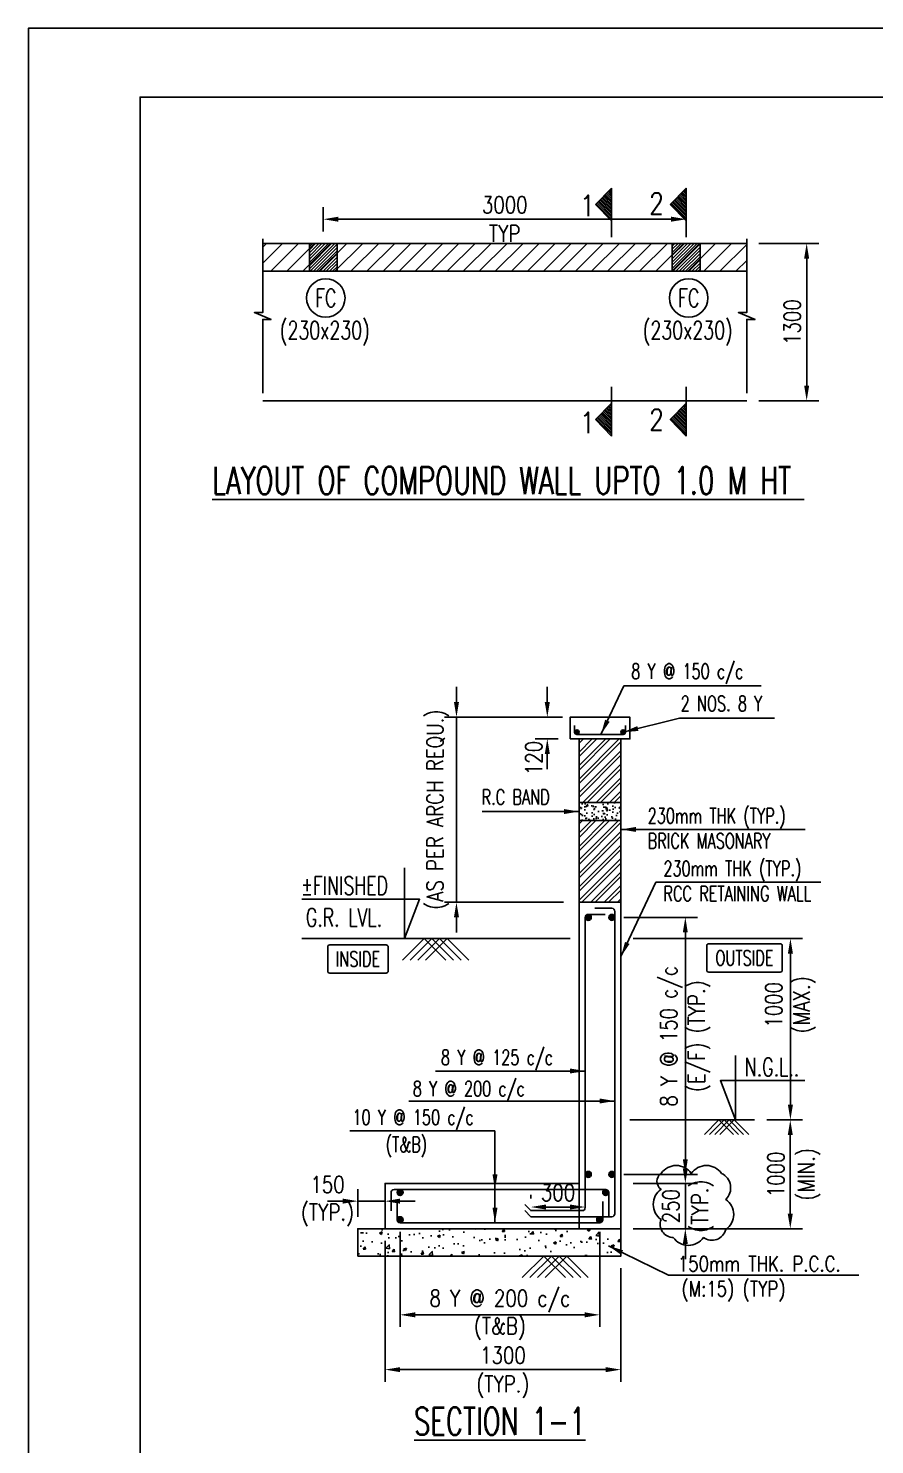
# Model space of a CAD drawing. Extents: x 345615 to 1272425, y -526289 to -156124.
# Drawn here: x 1142652 to 1156644, y -289699 to -266277 of the extents above; entities that cross this region are included whole.
import ezdxf
from ezdxf.enums import TextEntityAlignment as Align
from ezdxf.lldxf.tags import DXFTag

# ---------------------------------------------------------------- set-up
doc = ezdxf.new("R2010")
doc.units = 0
doc.header["$LTSCALE"] = 500
doc.header["$MEASUREMENT"] = 0
doc.header["$PDMODE"] = 35
doc.header["$PDSIZE"] = -15
doc.layers.get('DEFPOINTS').update_dxf_attribs({"color": 4})
for name, color, linetype in [('NO. BEAM', 3, 'Continuous'), ('S- PILE CAP', 4, 'Continuous'), ('S-BRECK LINE', 8, 'Continuous'), ('S-COLUMN', 1, 'Continuous'), ('S-COLUMN CIRCLE', 9, 'Continuous'), ('S-COLUMN HATCH', 8, 'Continuous'), ('S-COLUMN NO', 2, 'Continuous'), ('S-CONCRET LINE', 4, 'Continuous'), ('S-DIM-1', 5, 'Continuous'), ('S-FOOTING', 4, 'Continuous'), ('S-HATCH', 253, 'Continuous'), ('S-LEVEL SECTION', 3, 'Continuous'), ('S-PCC', 9, 'Continuous'), ('S-REINFORCEMENT', 6, 'Continuous'), ('S-RETAINING WALL', 6, 'Continuous'), ('S-RETAINING WALL HATCH', 8, 'Continuous'), ('S-SECTION MARK', 1, 'Continuous'), ('S-TEXT-1', 4, 'Continuous'), ('S-TITIL', 6, 'Continuous'), ('s_TITILE', 9, 'Continuous'), ('TITLE', 4, 'Continuous')]:
    doc.layers.add(name, color=color, linetype=linetype)
doc.styles.add('ROMANS', font='simplex.shx', dxfattribs={"width": 0.8, "height": 275, "bigfont": 'bigfont.shx'})
tags = doc.linetypes.add('HIDDEN', pattern=[0.375, 0.25, -0.125]).pattern_tags.tags
tags[6:7] = [DXFTag(74, 4), DXFTag(75, 0), DXFTag(340, '0'), DXFTag(46, 1.0), DXFTag(50, 0.0), DXFTag(44, 0.0), DXFTag(45, 0.0)]
tags[4:5] = [DXFTag(74, 4), DXFTag(75, 0), DXFTag(340, '0'), DXFTag(46, 1.0), DXFTag(50, 0.0), DXFTag(44, 0.0), DXFTag(45, 0.0)]
doc.dimstyles.new('dim100', dxfattribs={"dimtxt": 250, "dimasz": 250, "dimexe": 200, "dimexo": 200, "dimgap": 100, "dimtad": 1, "dimdec": 0, "dimzin": 0, "dimdsep": 46, "dimtxsty": 'ROMANS', "dimcen": 0, "dimclrd": 5, "dimclre": 5, "dimclrt": 4, "dimadec": 0, "dimazin": 0, "dimtfac": 1, "dimtdec": 0, "dimtix": 1, "dimtofl": 0, "dimtmove": 2, "dimatfit": 3, "dimfxl": 0, "dimtolj": 1, "dimtzin": 0, "dimlwd": -1, "dimlwe": -1, "dimarcsym": 0})
doc.dimstyles.new('dim33.33', dxfattribs={"dimtxt": 250, "dimasz": 250, "dimexe": 200, "dimexo": 200, "dimgap": 100, "dimtad": 1, "dimdec": 0, "dimlfac": 0.333331, "dimzin": 0, "dimdsep": 46, "dimtxsty": 'ROMANS', "dimcen": 0, "dimclrd": 5, "dimclre": 5, "dimclrt": 4, "dimadec": 0, "dimazin": 0, "dimtfac": 1, "dimtdec": 0, "dimtix": 1, "dimtofl": 0, "dimtmove": 2, "dimatfit": 3, "dimfxl": 0, "dimtolj": 1, "dimtzin": 0, "dimlwd": -1, "dimlwe": -1, "dimarcsym": 0})
doc.dimstyles.new('dim50', dxfattribs={"dimtxt": 250, "dimasz": 250, "dimexe": 200, "dimexo": 200, "dimgap": 100, "dimtad": 1, "dimdec": 0, "dimlfac": 0.5, "dimzin": 0, "dimdsep": 46, "dimtxsty": 'ROMANS', "dimcen": 0, "dimclrd": 5, "dimclre": 5, "dimclrt": 4, "dimadec": 0, "dimazin": 0, "dimtfac": 1, "dimtdec": 0, "dimtix": 1, "dimtofl": 0, "dimtmove": 2, "dimatfit": 3, "dimfxl": 0, "dimtolj": 1, "dimtzin": 0, "dimlwd": -1, "dimlwe": -1, "dimarcsym": 0})

# ---------------------------------------------------------------- blocks, each defined once
blk = doc.blocks.new('*D516')
at = {"layer": 'DEFPOINTS', "color": 0}
for p in [(1152299, -280979, 0), (1153514, -280979), (1152299, -285229, 0)]:
    blk.add_point(p, dxfattribs=at)
at = {"layer": 'S-DIM-1', "color": 5}
for p, q in [((1152499, -280979), (1153714, -280979)), ((1152499, -285229), (1153714, -285229))]:
    blk.add_line(p, q, dxfattribs=at)
at = {"layer": 'S-DIM-1', "color": 5, "lineweight": -3}
blk.add_line((1153514, -284979), (1153514, -281229), dxfattribs=at)
at = {"layer": 'S-DIM-1', "color": 5}
for points in [[(1153472, -281229), (1153555, -281229), (1153514, -280979)], [(1153472, -284979), (1153555, -284979), (1153514, -285229)]]:
    blk.add_solid(points, dxfattribs=at)
at = {"layer": 'S-DIM-1', "color": 4, "insert": (1153514, -282945), "char_height": 275, "attachment_point": 5, "rotation": 90, "style": 'ROMANS'}
blk.add_mtext('\\A1;8 Y @ 150 c/c\\P(E/F) (TYP.)', dxfattribs=at)
blk = doc.blocks.new('*D517')
at = {"layer": 'DEFPOINTS', "color": 0}
for p in [(1152449, -285379), (1152449, -286129), (1153514, -286129)]:
    blk.add_point(p, dxfattribs=at)
at = {"layer": 'S-DIM-1', "color": 5, "lineweight": -3}
for p, q in [((1153514, -285129), (1153514, -284879)), ((1153514, -285379), (1153514, -286129)), ((1153514, -286379), (1153514, -286629))]:
    blk.add_line(p, q, dxfattribs=at)
at = {"layer": 'S-DIM-1', "color": 5}
for p, q in [((1152649, -285379), (1153714, -285379)), ((1152649, -286129), (1153714, -286129))]:
    blk.add_line(p, q, dxfattribs=at)
for points in [[(1153472, -285129), (1153555, -285129), (1153514, -285379)], [(1153472, -286379), (1153555, -286379), (1153514, -286129)]]:
    blk.add_solid(points, dxfattribs=at)
at = {"layer": 'S-DIM-1', "color": 4, "char_height": 275, "rotation": 90, "style": 'ROMANS'}
for s, insert, attachment_point in [('\\A1;250', (1153414, -285754), 8), ('\\A1;(TYP.)', (1153614, -285754), 2)]:
    blk.add_mtext(s, dxfattribs=dict(at, insert=insert, attachment_point=attachment_point))
blk = doc.blocks.new('*D518')
at = {"layer": 'DEFPOINTS', "color": 0}
for p in [(1148799, -285979, -31), (1152099, -285979, -19), (1152099, -287552)]:
    blk.add_point(p, dxfattribs=at)
at = {"layer": 'S-DIM-1', "color": 5}
for p, q in [((1148799, -286179), (1148799, -287752)), ((1152099, -286179), (1152099, -287752)), ((1149049, -287552), (1151849, -287552))]:
    blk.add_line(p, q, dxfattribs=at)
for points in [[(1149049, -287510), (1149049, -287594), (1148799, -287552)], [(1151849, -287510), (1151849, -287594), (1152099, -287552)]]:
    blk.add_solid(points, dxfattribs=at)
at = {"layer": 'S-DIM-1', "color": 4, "insert": (1150449, -287552), "char_height": 275, "attachment_point": 5, "style": 'ROMANS'}
blk.add_mtext('\\A1;8 Y @ 200 c/c\\P(T&B)', dxfattribs=at)
blk = doc.blocks.new('*D519')
at = {"layer": 'DEFPOINTS', "color": 0}
for p in [(1148549, -286129, -31), (1152449, -286579, -19), (1152449, -288458)]:
    blk.add_point(p, dxfattribs=at)
at = {"layer": 'S-DIM-1', "color": 5}
for p, q in [((1148549, -286329), (1148549, -288658)), ((1152449, -286779), (1152449, -288658)), ((1148799, -288458), (1152199, -288458))]:
    blk.add_line(p, q, dxfattribs=at)
for points in [[(1148799, -288417), (1148799, -288500), (1148549, -288458)], [(1152199, -288417), (1152199, -288500), (1152449, -288458)]]:
    blk.add_solid(points, dxfattribs=at)
at = {"layer": 'S-DIM-1', "color": 4, "char_height": 275, "style": 'ROMANS'}
for s, insert, attachment_point in [('\\A1;1300', (1150499, -288358), 8), ('\\A1;(TYP.)', (1150499, -288558), 2)]:
    blk.add_mtext(s, dxfattribs=dict(at, insert=insert, attachment_point=attachment_point))
blk = doc.blocks.new('*D520')
at = {"layer": 'DEFPOINTS', "color": 0}
for p in [(1154659, -284329), (1152449, -286129), (1155249, -286129)]:
    blk.add_point(p, dxfattribs=at)
at = {"layer": 'S-DIM-1', "color": 5}
for p, q in [((1154859, -284329), (1155449, -284329)), ((1152649, -286129), (1155449, -286129))]:
    blk.add_line(p, q, dxfattribs=at)
at = {"layer": 'S-DIM-1', "color": 5, "lineweight": -3}
blk.add_line((1155249, -284579), (1155249, -285879), dxfattribs=at)
at = {"layer": 'S-DIM-1', "color": 5}
for points in [[(1155207, -284579), (1155290, -284579), (1155249, -284329)], [(1155207, -285879), (1155290, -285879), (1155249, -286129)]]:
    blk.add_solid(points, dxfattribs=at)
at = {"layer": 'S-DIM-1', "color": 4, "char_height": 275, "attachment_point": 5, "rotation": 90, "style": 'ROMANS'}
for s, insert in [('\\A1;1000', (1155011, -285229)), ('\\A1;(MIN.)', (1155558, -285229))]:
    blk.add_mtext(s, dxfattribs=dict(at, insert=insert))
blk = doc.blocks.new('*D521')
at = {"layer": 'DEFPOINTS', "color": 0}
for p in [(1152449, -281329), (1155251, -281329), (1154659, -284329)]:
    blk.add_point(p, dxfattribs=at)
at = {"layer": 'S-DIM-1', "color": 5}
for p, q in [((1152649, -281329), (1155451, -281329)), ((1154859, -284329), (1155451, -284329))]:
    blk.add_line(p, q, dxfattribs=at)
at = {"layer": 'S-DIM-1', "color": 5, "lineweight": -3}
blk.add_line((1155251, -284079), (1155251, -281579), dxfattribs=at)
at = {"layer": 'S-DIM-1', "color": 5}
for points in [[(1155210, -281579), (1155293, -281579), (1155251, -281329)], [(1155210, -284079), (1155293, -284079), (1155251, -284329)]]:
    blk.add_solid(points, dxfattribs=at)
at = {"layer": 'S-DIM-1', "color": 4, "insert": (1155251, -282425), "char_height": 275, "attachment_point": 5, "rotation": 90, "style": 'ROMANS'}
blk.add_mtext('\\A1;1000\\P(MAX.)', dxfattribs=at)
blk = doc.blocks.new('*D522')
at = {"layer": 'DEFPOINTS', "color": 0}
for p in [(1151684, -277669), (1149730, -280729), (1151699, -280729)]:
    blk.add_point(p, dxfattribs=at)
at = {"layer": 'S-DIM-1', "color": 5, "lineweight": -3}
for p, q in [((1149730, -277419), (1149730, -277169)), ((1149730, -277669), (1149730, -280729)), ((1149730, -280979), (1149730, -281229))]:
    blk.add_line(p, q, dxfattribs=at)
at = {"layer": 'S-DIM-1', "color": 5}
for p, q in [((1151484, -277669), (1149530, -277669)), ((1151499, -280729), (1149530, -280729))]:
    blk.add_line(p, q, dxfattribs=at)
for points in [[(1149689, -277419), (1149772, -277419), (1149730, -277669)], [(1149689, -280979), (1149772, -280979), (1149730, -280729)]]:
    blk.add_solid(points, dxfattribs=at)
at = {"layer": 'S-DIM-1', "color": 4, "insert": (1149421, -279199), "char_height": 275, "attachment_point": 5, "rotation": 90, "style": 'ROMANS'}
blk.add_mtext('\\A1;(AS PER ARCH REQU.)', dxfattribs=at)
blk = doc.blocks.new('*D523')
at = {"layer": 'DEFPOINTS', "color": 0}
for p in [(1148099, -285672), (1148099, -286129), (1148549, -286129)]:
    blk.add_point(p, dxfattribs=at)
at = {"layer": 'S-DIM-1', "color": 5}
for p, q in [((1148099, -285929), (1148099, -285472)), ((1148549, -285929), (1148549, -285472))]:
    blk.add_line(p, q, dxfattribs=at)
at = {"layer": 'S-DIM-1', "color": 5, "lineweight": -3}
for p, q in [((1147849, -285672), (1147599, -285672)), ((1148549, -285672), (1148099, -285672)), ((1148799, -285672), (1149049, -285672))]:
    blk.add_line(p, q, dxfattribs=at)
at = {"layer": 'S-DIM-1', "color": 5}
for points in [[(1147849, -285630), (1147849, -285714), (1148099, -285672)], [(1148799, -285630), (1148799, -285714), (1148549, -285672)]]:
    blk.add_solid(points, dxfattribs=at)
at = {"layer": 'S-DIM-1', "color": 4, "insert": (1147599, -285672), "char_height": 275, "attachment_point": 5, "style": 'ROMANS'}
blk.add_mtext('\\A1;150\\P(TYP.)', dxfattribs=at)
blk = doc.blocks.new('*D524')
at = {"layer": 'DEFPOINTS', "color": 0}
for p in [(1151609, -277669), (1151232, -278029), (1151609, -278029)]:
    blk.add_point(p, dxfattribs=at)
at = {"layer": 'S-DIM-1', "color": 5}
for p, q in [((1151232, -277419), (1151232, -277169)), ((1151409, -277669), (1151032, -277669)), ((1151409, -278029), (1151032, -278029)), ((1151232, -278279), (1151232, -278529))]:
    blk.add_line(p, q, dxfattribs=at)
for points in [[(1151190, -277419), (1151274, -277419), (1151232, -277669)], [(1151190, -278279), (1151274, -278279), (1151232, -278029)]]:
    blk.add_solid(points, dxfattribs=at)
at = {"layer": 'S-DIM-1', "color": 4, "insert": (1151007, -278344), "char_height": 275, "attachment_point": 5, "rotation": 90, "style": 'ROMANS'}
blk.add_mtext('\\A1;120', dxfattribs=at)
blk = doc.blocks.new('*D535')
at = {"color": 5}
for p, q in [((1150959, -285629), (1150959, -285569)), ((1151859, -285629), (1151859, -285569)), ((1151209, -285769), (1151609, -285769))]:
    blk.add_line(p, q, dxfattribs=at)
for points in [[(1151209, -285728), (1151209, -285811), (1150959, -285769)], [(1151609, -285728), (1151609, -285811), (1151859, -285769)]]:
    blk.add_solid(points, dxfattribs=at)
at = {"layer": 'DEFPOINTS', "color": 0}
for p in [(1150959, -285829), (1151859, -285769), (1151859, -285829)]:
    blk.add_point(p, dxfattribs=at)
at = {"color": 4, "insert": (1151409, -285532), "char_height": 275, "attachment_point": 5, "style": 'ROMANS'}
blk.add_mtext('\\A1;300', dxfattribs=at)
blk = doc.blocks.new('A$C3C2A062F')
at = {"layer": 'S-COLUMN HATCH'}
h = blk.add_hatch(dxfattribs=at)
h.set_pattern_fill('ANSI31', color=256, scale=150, style=0)
h.set_pattern_definition([(45, (-56668.66, -124038.072), (-13.2582521, 13.2582521), [])])
h.paths.add_polyline_path([(115, -115), (-115, -115), (-115, 115), (115, 115)])
at = {"layer": 'S-COLUMN'}
for p, q in [((-115, -115), (-115, 115)), ((-115, 115), (115, 115)), ((115, 115), (115, -115)), ((115, -115), (-115, -115))]:
    blk.add_line(p, q, dxfattribs=at)
blk = doc.blocks.new('*U406')
at = {"layer": 'S-SECTION MARK', "ltscale": 5}
h = blk.add_hatch(dxfattribs=at)
h.set_pattern_fill('ANSI31', color=256, scale=172.406964, angle=-90, style=0)
h.set_pattern_definition([(45, (-328597.685, -32610.178), (15.2387667, -15.2387667), [])])
h.paths.add_polyline_path([(267, 2343), (0, 2615), (0, 2072)])
h = blk.add_hatch(dxfattribs=at)
h.set_pattern_fill('ANSI31', color=256, scale=172.406964, angle=-90, style=0)
h.set_pattern_definition([(45, (-1838.978, -75811.127), (15.2387667, -15.2387667), [])])
h.paths.add_polyline_path([(267, -1214), (0, -1486), (0, -942)])
at = {"layer": 'S-SECTION MARK'}
for p, q in [((0, 1802), (0, 2615)), ((0, 2615), (267, 2343)), ((0, 2072), (267, 2343)), ((0, -673), (0, -1486)), ((0, -942), (267, -1214)), ((0, -1486), (267, -1214))]:
    blk.add_line(p, q, dxfattribs=at)
blk = doc.blocks.new('*D614')
at = {"layer": 'DEFPOINTS', "color": 0, "ltscale": 0.3}
for p in [(1153529, -269434), (1147529, -269835), (1153529, -269835)]:
    blk.add_point(p, dxfattribs=at)
at = {"layer": 'S-DIM-1', "color": 5, "ltscale": 0.3}
for p, q in [((1147529, -269635), (1147529, -269234)), ((1153529, -269635), (1153529, -269234)), ((1147779, -269434), (1153279, -269434))]:
    blk.add_line(p, q, dxfattribs=at)
for points in [[(1147779, -269392), (1147779, -269475), (1147529, -269434)], [(1153279, -269392), (1153279, -269475), (1153529, -269434)]]:
    blk.add_solid(points, dxfattribs=at)
at = {"layer": 'S-DIM-1', "color": 4, "lineweight": 0, "ltscale": 0.3, "char_height": 275, "attachment_point": 5, "style": 'ROMANS'}
for s, insert in [('\\A1;3000', (1150529, -269196)), ('\\A1;TYP', (1150529, -269671))]:
    blk.add_mtext(s, dxfattribs=dict(at, insert=insert))
blk = doc.blocks.new('*U394')
at = {"layer": 'S-BRECK LINE'}
blk.add_lwpolyline([(-2550, 0), (-113, 0), (-113, -275), (113, 275), (113, 0), (2550, 0)], dxfattribs=at)
blk = doc.blocks.new('*D615')
at = {"layer": 'DEFPOINTS', "color": 0, "ltscale": 0.3}
for p in [(1154529, -269835), (1155520, -269835), (1154529, -272435)]:
    blk.add_point(p, dxfattribs=at)
at = {"layer": 'S-DIM-1', "color": 5, "ltscale": 0.3}
for p, q in [((1154729, -269835), (1155720, -269835)), ((1155520, -272185), (1155520, -270085)), ((1154729, -272435), (1155720, -272435))]:
    blk.add_line(p, q, dxfattribs=at)
for points in [[(1155478, -270085), (1155561, -270085), (1155520, -269835)], [(1155478, -272185), (1155561, -272185), (1155520, -272435)]]:
    blk.add_solid(points, dxfattribs=at)
at = {"layer": 'S-DIM-1', "color": 4, "lineweight": 0, "ltscale": 0.3, "insert": (1155282, -271135), "char_height": 275, "attachment_point": 5, "rotation": 90, "style": 'ROMANS'}
blk.add_mtext('\\A1;1300', dxfattribs=at)
blk = doc.blocks.new('zw$155A')
at = {"layer": 's_TITILE', "color": 7}
blk.add_lwpolyline([(0, 0), (88000, 0), (88000, 58000), (0, 58000)], close=True, dxfattribs=at)
at = {"layer": 's_TITILE', "color": 1}
blk.add_lwpolyline([(1300, 800), (78500, 800), (78500, 57200), (1300, 57200)], close=True, dxfattribs=at)

msp = doc.modelspace()

# ---------------------------------------------------------------- hatches: boundary and pattern name
at = {"layer": 'S-HATCH'}
h = msp.add_hatch(dxfattribs=at)
h.set_pattern_fill('ANSI32', color=256, scale=420, style=0)
h.set_pattern_definition([(45, (-7539438.4, 120074.32), (-111.369318, 111.369318), []), (45, (-7539364.15, 120074.32), (-111.369318, 111.369318), [])])
h.paths.add_polyline_path([(1151758.897, -279079.294), (1152448.897, -279079.294), (1152448.897, -278029.294), (1151758.897, -278029.294)])
h.paths.add_polyline_path([(1152448.897, -279379.294), (1151758.897, -279379.294), (1151758.897, -280729.294), (1152448.897, -280729.294)])
at = {"layer": 'S-PCC', "linetype": 'ByBlock'}
h = msp.add_hatch(dxfattribs=at)
h.set_pattern_fill('AR-CONC,_O', color=256, scale=30)
h.set_pattern_definition([(50, (-17171642.56, 1130760.64), (215.1780548, -18.8256405), [22.5, -247.5]), (355, (-17171642.56, 1130760.64), (-41.6254, 225.65764), [18, -198]), (100.4514445, (-17171624.63, 1130759.07), (173.552654, 206.8319973), [19.1220576, -210.3426336]), (46.1842, (-17171642.56, 1130820.64), (320.1723992, -49.6557842), [33.75, -371.25]), (96.6356355, (-17171615.88, 1130816.5), (280.3985837, 292.23558), [28.6831026, -315.514128]), (351.184164, (-17171642.56, 1130820.64), (280.3985835, 292.23558), [27, -297.0000003]), (21, (-17171612.56, 1130805.64), (179.0721156, -120.7856672), [22.5, -247.5]), (326, (-17171612.56, 1130805.64), (72.9945996, 217.5450135), [18, -198]), (71.4514447, (-17171597.64, 1130795.57), (252.066713, 96.7593458), [19.122057, -210.3426336]), (37.5, (-17171642.56, 1130760.64), (3.6479566, 99.86815615), [0, -195.6, 0, -201, 0, -198.75]), (7.5, (-17171642.56, 1130760.64), (78.92086123, 118.32351356), [0, -114.6, 0, -191.1, 0, -75.75]), (327.5, (-17171709.46, 1130760.64), (160.14673085, -6.76646152), [0, -75, 0, -234, 0, -310.5]), (317.5, (-17171739.46, 1130760.64), (174.9558508, 30.0314947), [0, -97.5, 0, -155.4, 0, -220.5])])
h.paths.add_polyline_path([(1152448.897, -279079.294), (1151758.897, -279079.294), (1151758.897, -279379.294), (1152448.897, -279379.294)])
h = msp.add_hatch(dxfattribs=at)
h.set_pattern_fill('AR-CONC,_O', color=256, scale=66.666667)
h.set_pattern_definition([(50, (-15952158.53, 125197.88), (478.173455, -41.834757), [50, -550]), (355, (-15952158.53, 125197.9), (-92.500889, 501.461422), [40, -440]), (100.4514445, (-15952118.7, 125194.4), (385.672564, 459.626661), [42.493461, -467.428075]), (46.1842, (-15952158.53, 125331.2), (711.49422, -110.346187), [75, -825]), (96.6356355, (-15952099.24, 125322), (623.107964, 649.4124), [63.740228, -701.142507]), (351.184164, (-15952158.5, 125331.2), (623.107963, 649.4124), [60, -660]), (21, (-15952091.86, 125297.88), (397.938035, -268.412594), [50, -550]), (326, (-15952091.86, 125297.9), (162.210221, 483.433363), [40, -440]), (71.4514447, (-15952058.7, 125275.5), (560.148251, 215.020769), [42.49346, -467.428075]), (37.5, (-15952158.53, 125197.88), (8.1065702, 221.9292359), [0, -434.6666667, 0, -446.6666667, 0, -441.6666667]), (7.5, (-15952158.53, 125197.88), (175.3796916, 262.9411413), [0, -254.6666667, 0, -424.6666667, 0, -168.3333333]), (327.5, (-15952307.2, 125197.88), (355.8816241, -15.0365812), [0, -166.6666667, 0, -520, 0, -690]), (317.5, (-15952373.86, 125197.88), (388.7907796, 66.736655), [0, -216.6666667, 0, -345.3333333, 0, -490])])
h.paths.add_polyline_path([(1148098.897, -286579.391), (1148098.897, -286129.391), (1152448.897, -286129.294), (1152448.897, -286579.294)])
at = {"layer": 'S-RETAINING WALL HATCH'}
h = msp.add_hatch(dxfattribs=at)
h.set_pattern_fill('ANSI31', color=256, scale=1500, style=0)
h.set_pattern_definition([(45, (1038341.8, -520211.7), (-132.58252, 132.58252), [])])
h.paths.add_polyline_path([(1154528.572, -269835.45), (1154528.572, -270295.45), (1146528.572, -270295.45), (1146528.572, -269835.45)])

# ---------------------------------------------------------------- linework, layer by layer
at = {"color": 4, "ltscale": 0.25}
msp.add_line((1154528.572, -272435.45), (1146528.572, -272435.45), dxfattribs=at)
at = {"color": 1}
msp.add_lwpolyline([(1153112.875, -285212.753, -0.52056705), (1153612.875, -285212.753, -0.52056705), (1154112.875, -285212.753, -0.52056705), (1154183.23, -285642.398, -0.52056705), (1154183.23, -286142.398, -0.52056705), (1153814.69, -286273.858, -0.52056705), (1153314.69, -286273.858, -0.52056705), (1153112.875, -285975.673, -0.52056705), (1153112.875, -285475.673, -0.52056705)], format="xyb", close=True, dxfattribs=at)
at = {"layer": 'NO. BEAM', "color": 7, "elevation": 38.834}
for points in [[(1148568.851, -281434.411), (1147635.518, -281434.411, 0.414213562), (1147602.185, -281467.744), (1147602.185, -281867.744, 0.414213562), (1147635.518, -281901.078), (1148568.851, -281901.078, 0.414213562), (1148602.185, -281867.744), (1148602.185, -281467.744, 0.414213562)], [(1155083.74, -281416.471), (1153900.406, -281416.471, 0.414213562), (1153867.073, -281449.804), (1153867.073, -281849.804, 0.414213562), (1153900.406, -281883.137), (1155083.74, -281883.137, 0.414213562), (1155117.073, -281849.804), (1155117.073, -281449.804, 0.414213562)]]:
    msp.add_lwpolyline(points, format="xyb", close=True, dxfattribs=at)
at = {"layer": 'S- PILE CAP', "color": 8, "linetype": 'HIDDEN', "ltscale": 1500}
msp.add_line((1151758.897, -286129.294), (1151758.897, -285379.294), dxfattribs=at)
at = {"layer": 'S-COLUMN', "color": 4}
msp.add_line((1151758.897, -280690.291), (1151758.897, -278029.294), dxfattribs=at)
for points in [[(1151758.897, -280729.294), (1151758.897, -278029.294)], [(1152448.897, -278029.294), (1152448.897, -280729.294)]]:
    msp.add_lwpolyline(points, dxfattribs=at)
at = {"layer": 'S-COLUMN CIRCLE'}
for centre in [(1147569.865, -270736.312), (1153569.865, -270736.312)]:
    msp.add_circle(centre, 317.825, dxfattribs=at)
at = {"layer": 'S-CONCRET LINE'}
msp.add_lwpolyline([(1151608.897, -278029.294), (1151608.897, -277669.294), (1152598.897, -277669.294), (1152598.897, -278029.294)], close=True, dxfattribs=at)
at = {"layer": 'S-FOOTING'}
msp.add_lwpolyline([(1151758.897, -285379.294), (1148548.897, -285379.391), (1148548.897, -286129.391), (1152448.897, -286129.294)], dxfattribs=at)
at = {"layer": 'S-LEVEL SECTION'}
for p, q in [((1147173.154, -281329.294), (1151608.897, -281329.294)), ((1152598.897, -284329.294), (1154658.598, -284329.294))]:
    msp.add_line(p, q, dxfattribs=at)
for points in [[(1148870.244, -280158.895), (1148870.244, -281329.294), (1149120.244, -280679.294), (1147173.895, -280679.294)], [(1154343.656, -283262.956), (1154343.656, -284329.294), (1154093.656, -283679.294), (1155487.386, -283679.294)]]:
    msp.add_lwpolyline(points, dxfattribs=at)
at = {"layer": 'S-PCC'}
for points in [[(1152448.897, -279079.294), (1151758.897, -279079.294), (1151758.897, -279379.294), (1152448.897, -279379.294)], [(1148098.897, -286579.391), (1148098.897, -286129.391), (1152448.897, -286129.294), (1152448.897, -286579.294)]]:
    msp.add_lwpolyline(points, close=True, dxfattribs=at)
for points in [[(1148839.972, -281687.267), (1149197.944, -281329.294), (1149555.917, -281687.267)], [(1148966.534, -281687.267), (1149324.507, -281329.294), (1149682.48, -281687.267)], [(1149093.097, -281687.267), (1149451.069, -281329.294), (1149809.042, -281687.267)], [(1149219.659, -281687.267), (1149577.632, -281329.294), (1149935.605, -281687.267)], [(1154308.579, -284567.943), (1154069.931, -284329.294), (1153831.282, -284567.943)], [(1154392.954, -284567.943), (1154154.306, -284329.294), (1153915.657, -284567.943)], [(1154477.329, -284567.943), (1154238.681, -284329.294), (1154000.032, -284567.943)], [(1154561.704, -284567.943), (1154323.056, -284329.294), (1154084.407, -284567.943)], [(1151530.661, -286937.301), (1151172.689, -286579.328), (1150814.716, -286937.301)], [(1151657.224, -286937.301), (1151299.251, -286579.328), (1150941.278, -286937.301)], [(1151783.786, -286937.301), (1151425.814, -286579.328), (1151067.841, -286937.301)], [(1151910.349, -286937.301), (1151552.376, -286579.328), (1151194.403, -286937.301)]]:
    msp.add_lwpolyline(points, dxfattribs=at)
at = {"layer": 'S-REINFORCEMENT', "color": 5}
msp.add_lwpolyline([(1152523.897, -277804.294), (1152523.897, -277916.794, -0.414213562), (1152486.397, -277954.294), (1151721.397, -277954.294, -0.414213562), (1151683.897, -277916.794), (1151683.897, -277804.294)], format="xyb", dxfattribs=at)
at = {"layer": 'S-REINFORCEMENT', "color": 5, "const_width": 37.5}
for points in [[(1151702.647, -277916.794, 1), (1151740.147, -277916.794, 1)], [(1152505.147, -277916.794, -1), (1152467.647, -277916.794, -1)]]:
    msp.add_lwpolyline(points, format="xyb", close=True, dxfattribs=at)
at = {"layer": 'S-REINFORCEMENT', "color": 5, "ltscale": 10}
for points in [[(1150858.897, -285829.294), (1150958.897, -285929.294), (1152298.897, -285929.294, 0.414213562), (1152348.897, -285879.294), (1152348.897, -280879.294, 0.414213562), (1152298.897, -280829.294), (1152018.897, -280829.294)], [(1150858.897, -285729.294), (1150958.897, -285829.294), (1151808.897, -285829.294, 0.414213562), (1151858.897, -285779.294), (1151858.897, -280979.294, -0.414213562), (1151908.897, -280929.294), (1152188.897, -280929.294)], [(1152248.897, -285929.294), (1152248.897, -285529.294, 0.414213562), (1152198.897, -285479.294), (1148698.897, -285479.391, 0.414213562), (1148648.897, -285529.391), (1148648.897, -285829.391)], [(1148748.897, -285679.391), (1148748.897, -285979.391, 0.414213562), (1148798.896, -286029.391), (1152098.897, -286029.294, 0.414213562), (1152148.897, -285979.294), (1152148.897, -285679.294)]]:
    msp.add_lwpolyline(points, format="xyb", dxfattribs=at)
at = {"layer": 'S-REINFORCEMENT', "color": 5, "ltscale": 10, "const_width": 50}
for points in [[(1151883.897, -280979.294, 1), (1151933.897, -280979.294, 1)], [(1152173.897, -285529.294, -1), (1152223.897, -285529.294, -1)], [(1152123.897, -285979.294, -1), (1152073.897, -285979.294, -1)]]:
    msp.add_lwpolyline(points, format="xyb", close=True, dxfattribs=at)
for points, elevation in [([(1152273.897, -280979.294, 1), (1152323.897, -280979.294, 1)], 0), ([(1151883.897, -285229.293, 1), (1151933.897, -285229.293, 1)], 0), ([(1152273.897, -285229.293, 1), (1152323.897, -285229.293, 1)], 0), ([(1148823.897, -285529.391, 1), (1148773.897, -285529.391, 1)], -12.043), ([(1148823.897, -285979.391, -1), (1148773.897, -285979.391, -1)], -12.043)]:
    msp.add_lwpolyline(points, format="xyb", close=True, dxfattribs=dict(at, elevation=elevation))
at = {"layer": 'S-REINFORCEMENT', "color": 5}
for centre in [(1151721.397, -277916.794), (1152486.397, -277916.794)]:
    msp.add_circle(centre, 37.5, dxfattribs=at)
at = {"layer": 'S-REINFORCEMENT', "color": 5, "ltscale": 10}
for centre in [(1151908.897, -280979.294, 0), (1152298.897, -280979.294), (1151908.897, -285229.293), (1152298.897, -285229.293), (1148798.897, -285529.391, -12.043), (1152198.897, -285529.294, 0), (1148798.897, -285979.391, -12.043), (1152098.897, -285979.294)]:
    msp.add_circle(centre, 50, dxfattribs=at)
at = {"layer": 'S-RETAINING WALL', "color": 4}
msp.add_line((1152448.897, -280729.294), (1151758.897, -280729.294), dxfattribs=at)
at = {"layer": 'S-RETAINING WALL'}
msp.add_lwpolyline([(1154528.572, -269835.45), (1154528.572, -270295.45), (1146528.572, -270295.45), (1146528.572, -269835.45)], close=True, dxfattribs=at)
at = {"layer": 'S-RETAINING WALL', "color": 4}
for points in [[(1151758.897, -285379.294), (1151758.897, -280729.294)], [(1152448.897, -286129.294), (1152448.897, -280729.294)]]:
    msp.add_lwpolyline(points, dxfattribs=at)

# ---------------------------------------------------------------- block references
at = {"xscale": 1.420454545454545, "yscale": 1.420454545454545, "zscale": 1.420454545454545}
msp.add_blockref('zw$155A', (1142652.342, -348663.35), dxfattribs=at)
at = {"layer": 'S-REINFORCEMENT', "color": 30, "lineweight": 0, "ltscale": 0.3, "xscale": 2, "yscale": 2, "zscale": 2}
for p in [(1147528.572, -270065.45), (1153528.572, -270065.45)]:
    msp.add_blockref('A$C3C2A062F', p, dxfattribs=at)
at = {"layer": 'S-RETAINING WALL HATCH', "xscale": -1}
for p in [(1152294.794, -271533.146), (1153528.572, -271533.146)]:
    msp.add_blockref('*U406', p, dxfattribs=at)
at = {"layer": 'S-RETAINING WALL HATCH', "xscale": 0.5, "yscale": 0.5, "zscale": 0.5, "rotation": 90}
for p in [(1146528.572, -271035.45), (1154528.572, -271035.45)]:
    msp.add_blockref('*U394', p, dxfattribs=at)

# ---------------------------------------------------------------- texts
at = {"layer": 'S-COLUMN NO', "style": 'ROMANS', "width": 0.7}
for p in [(1147569.865, -270736.312), (1153569.865, -270736.312)]:
    msp.add_text('FC', height=300, dxfattribs=at).set_placement(p, align=Align.MIDDLE)
for p in [(1146811.621, -271269.869, -1.253), (1152811.621, -271269.869, -1.253)]:
    msp.add_text('(230x230)', height=300, dxfattribs=at).set_placement(p, align=Align.MIDDLE_LEFT)
at = {"layer": 'S-LEVEL SECTION', "style": 'ROMANS', "width": 0.7}
for s, p in [('%%PFINISHED ', (1147160.582, -280454.294)), ('G.R. LVL.', (1147240.227, -280980.904)), ('N.G.L..', (1154496.46, -283454.294))]:
    msp.add_text(s, height=300, dxfattribs=at).set_placement(p, align=Align.MIDDLE_LEFT)
at = {"layer": 'S-SECTION MARK', "style": 'ROMANS', "width": 0.8}
for s, p in [('1', (1151894.712, -269210.627)), ('2', (1153038.66, -269172.929)), ('1', (1151894.712, -272798.129)), ('2', (1153038.66, -272748.434))]:
    msp.add_text(s, height=349.999, dxfattribs=at).set_placement(p, align=Align.MIDDLE)
at = {"layer": 'S-TEXT-1', "style": 'ROMANS'}
for s, width, p in [('8 Y @ 150 c/c', 0.7, (1152619.397, -276908.54)), ('2 NOS. 8 Y', 0.7, (1153437.507, -277443.062)), ('R.C BAND', 0.7, (1150146.669, -278989.294)), ('230mm THK (TYP.)', 0.7, (1152892.231, -279299.867)), ('BRICK MASONARY', 0.7, (1152892.231, -279714.153)), ('230mm THK (TYP.)', 0.7, (1153152.199, -280171.06)), ('RCC RETAINING WALL', 0.7, (1153152.199, -280585.346)), ('8 Y @ 125 c/c', 0.7, (1149473.688, -283294.895)), ('8 Y @ 200 c/c', 0.7, (1149007.501, -283811.981)), ('10 Y @ 150 c/c', 0.7, (1148011.546, -284284.723, -6.048)), ('(T&B)', 0.7, (1148561.977, -284734.723, -6.048)), ('150mm THK. P.C.C.', 0.8, (1153390.569, -286708.009, 189.587)), ('(M:15) (TYP)', 0.8, (1153449.326, -287121.258, 189.587))]:
    msp.add_text(s, height=250, dxfattribs=dict(at, width=width)).set_placement(p, align=Align.MIDDLE_LEFT)
at = {"layer": 'S-TITIL', "color": 6, "style": 'ROMANS', "width": 0.7}
msp.add_text('%%ULAYOUT OF COMPOUND WALL UPTO 1.0 M HT ', height=450, dxfattribs=at).set_placement((1150585.897, -273754.422), align=Align.MIDDLE)
at = {"layer": 'S-TITIL', "style": 'ROMANS', "width": 0.7}
msp.add_text('%%USECTION 1-1', height=450, dxfattribs=at).set_placement((1150446.712, -289311.744, 19.417), align=Align.MIDDLE_CENTER)
at = {"layer": 'TITLE', "color": 2, "style": 'ROMANS', "width": 0.7}
for s, p in [('OUTSIDE', (1154492.073, -281649.804, 38.834)), ('INSIDE', (1148102.185, -281667.744, 38.834))]:
    msp.add_text(s, height=250, dxfattribs=at).set_placement(p, align=Align.MIDDLE_CENTER)

# ---------------------------------------------------------------- dimensions: what is measured, and where the dimension line sits
dim = msp.add_linear_dim(base=(1151858.897, -285769.309), p1=(1150958.897, -285829.294), p2=(1151858.897, -285829.294), text='300', dimstyle='dim100')
dim.commit()
dim.dimension.update_dxf_attribs({"geometry": '*D535', "text_midpoint": (1151408.897, -285531.809)})
at = {"layer": 'S-DIM-1', "color": 30, "lineweight": 0, "ltscale": 0.3}
dim = msp.add_linear_dim(base=(1153528.572, -269433.607), p1=(1147528.572, -269835.45), p2=(1153528.572, -269835.45), text='<>\\XTYP', dimstyle='dim50', override={"dimtxt": 250, "dimasz": 250}, dxfattribs=at)
dim.commit()
dim.dimension.update_dxf_attribs({"geometry": '*D614', "text_midpoint": (1150528.572, -269433.607)})
dim = msp.add_linear_dim(base=(1155519.605, -269835.45), p1=(1154528.572, -272435.45), p2=(1154528.572, -269835.45), angle=90, dimstyle='dim50', override={"dimtxt": 250, "dimasz": 250}, dxfattribs=at)
dim.commit()
dim.dimension.update_dxf_attribs({"geometry": '*D615', "text_midpoint": (1155282.105, -271135.45)})
at = {"layer": 'S-DIM-1'}
for base, p1, p2, text, override, picture, middle in [((1149730.397, -280729.294), (1151683.897, -277669.294), (1151698.897, -280729.294), '(AS PER ARCH REQU.)', {"dimtofl": 1, "dimtmove": 0, "dimlwd": 65533}, '*D522', (1149420.873, -279199.294)), ((1155248.702, -286129.294), (1154658.598, -284329.294), (1152448.898, -286129.294), '1000\\X(MIN.)', {"dimtxt": 250, "dimasz": 250, "dimtofl": 1, "dimtmove": 0, "dimlwd": 65533}, '*D520', (1155248.702, -285229.294)), ((1153513.528, -286129.294), (1152448.897, -285379.294), (1152448.898, -286129.294), '<>\\X(TYP.)', {"dimtxt": 250, "dimasz": 250, "dimtofl": 1, "dimtmove": 0, "dimlwd": 65533}, '*D517', (1153513.528, -285754.294))]:
    dim = msp.add_linear_dim(base=base, p1=p1, p2=p2, angle=90, text=text, dimstyle='dim33.33', override=override, dxfattribs=at)
    dim.commit()
    dim.dimension.update_dxf_attribs({"geometry": picture, "text_midpoint": middle})
dim = msp.add_linear_dim(base=(1151232.147, -278029.294), p1=(1151608.897, -277669.294), p2=(1151608.897, -278029.294), angle=90, dimstyle='dim33.33', dxfattribs=at)
dim.commit()
dim.dimension.update_dxf_attribs({"geometry": '*D524', "text_midpoint": (1151007.147, -278343.87), "dimtype": 160})
for base, p1, p2, angle, text, override, picture, middle in [((1153513.528, -280979.294, 0), (1152298.897, -285229.293), (1152298.897, -280979.294), 90, '8 Y @ 150 c/c\\X(E/F) (TYP.)', {"dimtxt": 250, "dimasz": 250, "dimtxsty": 'ROMANS', "dimtofl": 1, "dimtmove": 0, "dimlwd": 65533}, '*D516', (1153513.528, -282944.948, 0)), ((1155251.405, -281329.294), (1154658.598, -284329.294), (1152448.897, -281329.294), 270, '<>\\X(MAX.)', {"dimtxt": 250, "dimasz": 250, "dimtofl": 1, "dimtmove": 0, "dimlwd": 65533}, '*D521', (1155251.405, -282425.128)), ((1148098.897, -285671.935, -12.043), (1148548.897, -286129.391, -12.043), (1148098.897, -286129.391, -12.043), 180, '<>\\X(TYP.)', {"dimtxt": 250, "dimasz": 250, "dimtofl": 1, "dimtmove": 1, "dimlwd": 65533}, '*D523', (1147598.897, -285671.935, -12.043))]:
    dim = msp.add_linear_dim(base=base, p1=p1, p2=p2, angle=angle, text=text, dimstyle='dim33.33', override=override, dxfattribs=at)
    dim.commit()
    dim.dimension.update_dxf_attribs({"geometry": picture, "text_midpoint": middle, "dimtype": 160})
dim = msp.add_linear_dim(base=(1152098.897, -287551.943, 19.417), p1=(1148798.897, -285979.391, -12.043), p2=(1152098.897, -285979.294), text='8 Y @ 200 c/c\\X(T&B)', dimstyle='dim33.33', override={"dimtxt": 250, "dimasz": 250, "dimtmove": 0}, dxfattribs=at)
dim.commit()
dim.dimension.update_dxf_attribs({"geometry": '*D518', "text_midpoint": (1150448.897, -287551.943, 19.417), "dimtype": 160})
dim = msp.add_linear_dim(base=(1152448.897, -288458.434, 19.417), p1=(1148548.897, -286129.391, -12.043), p2=(1152448.897, -286579.294), text='<>\\X(TYP.)', dimstyle='dim33.33', override={"dimtxt": 250, "dimasz": 250, "dimtmove": 0}, dxfattribs=at)
dim.commit()
dim.dimension.update_dxf_attribs({"geometry": '*D519', "text_midpoint": (1150498.897, -288458.434, 19.417)})

# ---------------------------------------------------------------- leaders
for points, override in [([(1150367.218, -285479.343, -6.048), (1150367.218, -284509.723, -6.048), (1147966.471, -284509.723, -6.048)], {"dimtad": 0, "dimarcsym": 1}), ([(1150367.218, -286029.343, -6.048), (1150367.218, -284509.723, -6.048), (1147966.471, -284509.723, -6.048)], {"dimgap": 100, "dimtad": 0, "dimarcsym": 1})]:
    msp.add_leader(points, dimstyle='dim100', override=override)
for points, dimstyle in [([(1152118.397, -277954.294), (1152499.397, -277148.54), (1154764.966, -277148.54)], 'dim33.33'), ([(1152486.397, -277916.794), (1153418.743, -277683.062), (1154986.113, -277683.062)], 'dim33.33'), ([(1151758.897, -279229.294), (1150156.397, -279229.294)], 'dim33.33'), ([(1152448.897, -279524.867), (1155495.093, -279524.867)], 'dim100'), ([(1152448.897, -281627.485), (1153024.163, -280396.06), (1155755.061, -280396.06)], 'dim100'), ([(1151858.897, -283519.895), (1149385.116, -283519.895)], 'dim100'), ([(1152347.82, -284016.026), (1148943.838, -284016.026)], 'dim100'), ([(1152242.472, -286410.838), (1153234.897, -286896.295), (1156383.821, -286896.295)], 'dim100')]:
    msp.add_leader(points, dimstyle=dimstyle, dxfattribs=at)

doc.saveas('drawing.dxf')
